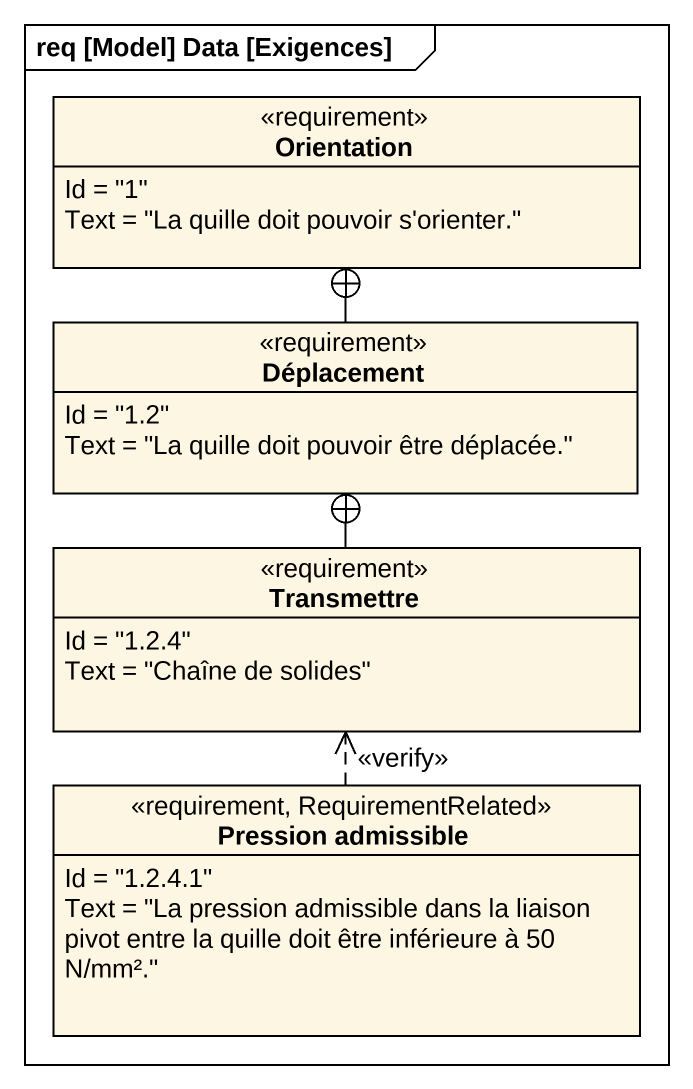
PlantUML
@startuml
mainframe req [Model] Data [Exigences]
hide circle
hide empty members
class Orientation <<requirement>> {
  Id = "1"
  Text = "La quille doit pouvoir s'orienter."
}
class Déplacement <<requirement>> {
  Id = "1.2"
  Text = "La quille doit pouvoir être déplacée."
}
class Transmettre <<requirement>> {
  Id = "1.2.4"
  Text = "Chaîne de solides"
}
class "Pression admissible" as Pression_admissible <<requirement, RequirementRelated>> {
  Id = "1.2.4.1"
  Text = "La pression admissible dans la liaison pivot entre la quille doit être inférieure à 50 N/mm²."
}
Déplacement -up-+ Orientation
Transmettre -up-+ Déplacement
Pression_admissible .up.> Transmettre : <<verify>>
@enduml
